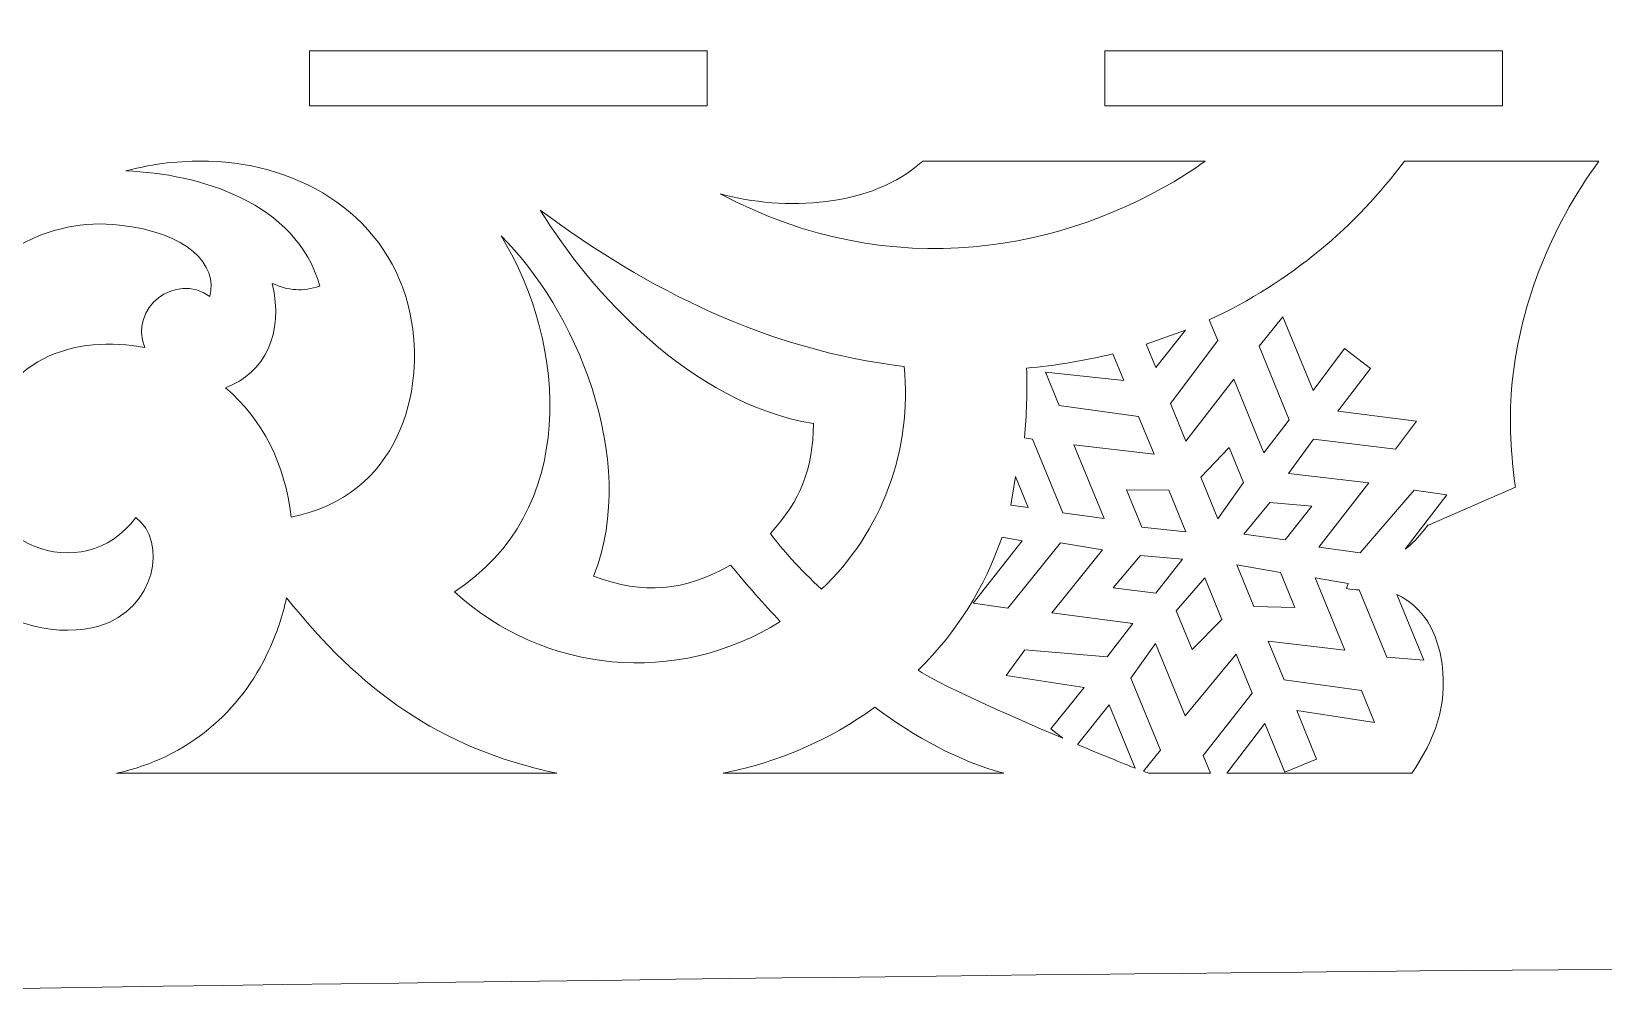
# Model space of a CAD drawing. Header units: centimetres. Extents: x -58 to 67, y -35 to 41.
# Drawn here: x 24.62 to 41.71, y -35.48 to -24.9 of the extents above; entities that cross this region are included whole.
import ezdxf

# ---------------------------------------------------------------- set-up
doc = ezdxf.new("R2010")
doc.units = ezdxf.units.CM
doc.header["$MEASUREMENT"] = 0
doc.layers.add('layer 1', color=7, linetype='Continuous')

msp = doc.modelspace()

# ---------------------------------------------------------------- linework, layer by layer
at = {"layer": 'layer 1', "color": 142, "lineweight": 9}
for points, knots in [([(5.43129, -12.08529), (5.43129, -12.08529), (5.43129, -12.94904), (5.43129, -12.94904), (5.43129, -12.94904), (4.04883, -14.26487), (3.24731, -15.58398), (2.91299, -16.99437), (2.91299, -16.99437), (2.4477, -18.95741), (2.90592, -20.98047), (3.97769, -23.32734), (3.97769, -23.32734), (4.09787, -23.59049), (4.18625, -23.834), (4.24671, -24.05844), (4.24671, -24.05844), (4.24671, -24.05844), (3.93897, -24.45935), (3.93897, -24.45935), (3.93897, -24.45935), (3.93897, -24.45935), (3.58428, -24.51251), (3.58428, -24.51251), (3.58428, -24.51251), (3.58428, -24.51251), (3.91095, -24.0707), (3.91095, -24.0707), (3.91095, -24.0707), (3.91095, -24.0707), (3.76946, -23.9568), (3.76946, -23.9568), (3.76946, -23.9568), (3.76946, -23.9568), (3.32888, -24.54009), (3.32888, -24.54009), (3.32888, -24.54009), (3.27309, -24.4058), (3.25028, -24.32603), (3.07554, -24.21363), (3.07554, -24.21363), (3.07554, -24.21363), (3.74495, -23.93559), (3.74495, -23.93559), (3.74495, -23.93559), (3.74495, -23.93559), (3.67821, -23.77493), (3.67821, -23.77493), (3.67821, -23.77493), (3.67821, -23.77493), (3.17339, -23.97677), (3.17339, -23.97677), (3.17339, -23.97677), (3.17339, -23.97677), (3.31427, -23.6357), (3.31427, -23.6357), (3.31427, -23.6357), (3.31427, -23.6357), (3.82301, -23.42438), (3.82301, -23.42438), (3.82301, -23.42438), (3.82301, -23.42438), (3.74289, -23.26928), (3.74289, -23.26928), (3.74289, -23.26928), (3.74289, -23.26928), (3.4121, -23.39885), (3.4121, -23.39885), (3.4121, -23.39885), (3.4121, -23.39885), (3.52169, -23.13354), (3.52169, -23.13354), (3.52169, -23.13354), (3.52169, -23.13354), (3.36062, -23.06702), (3.36062, -23.06702), (3.36062, -23.06702), (3.36062, -23.06702), (3.25103, -23.33229), (3.25103, -23.33229), (3.25103, -23.33229), (3.25103, -23.33229), (3.10809, -23.00708), (3.10809, -23.00708), (3.10809, -23.00708), (3.10809, -23.00708), (2.94188, -23.06042), (2.94188, -23.06042), (2.94188, -23.06042), (2.94188, -23.06042), (3.1532, -23.56916), (3.1532, -23.56916), (3.1532, -23.56916), (3.1532, -23.56916), (3.01232, -23.91024), (3.01232, -23.91024), (3.01232, -23.91024), (3.01232, -23.91024), (2.79708, -23.41098), (2.79708, -23.41098), (2.79708, -23.41098), (2.79708, -23.41098), (2.63643, -23.4777), (2.63643, -23.4777), (2.63643, -23.4777), (2.63643, -23.4777), (2.91447, -24.14711), (2.91447, -24.14711), (2.91447, -24.14711), (2.91447, -24.14711), (2.88213, -24.14484), (2.88213, -24.14484), (2.88213, -24.14484), (2.7543, -24.11423), (2.62845, -24.13248), (2.5046, -24.19964), (2.5046, -24.19964), (2.5046, -24.19964), (2.59461, -23.47152), (2.59461, -23.47152), (2.59461, -23.47152), (2.59461, -23.47152), (2.41398, -23.45237), (2.41398, -23.45237), (2.41398, -23.45237), (2.41398, -23.45237), (2.34311, -23.99984), (2.34311, -23.99984), (2.34311, -23.99984), (2.34311, -23.99984), (2.11985, -23.70797), (2.11985, -23.70797), (2.11985, -23.70797), (2.11985, -23.70797), (2.20019, -23.16443), (2.20019, -23.16443), (2.20019, -23.16443), (2.20019, -23.16443), (2.02346, -23.13579), (2.02346, -23.13579), (2.02346, -23.13579), (2.02346, -23.13579), (1.97177, -23.50263), (1.97177, -23.50263), (1.97177, -23.50263), (1.97177, -23.50263), (1.7897, -23.27214), (1.7897, -23.27214), (1.7897, -23.27214), (1.7897, -23.27214), (1.65519, -23.38295), (1.65519, -23.38295), (1.65519, -23.38295), (1.65519, -23.38295), (1.82778, -23.60951), (1.82778, -23.60951), (1.82778, -23.60951), (1.82778, -23.60951), (1.46096, -23.55783), (1.46096, -23.55783), (1.46096, -23.55783), (1.46096, -23.55783), (1.45128, -23.74236), (1.45128, -23.74236), (1.45128, -23.74236), (1.45128, -23.74236), (1.97588, -23.81486), (1.97588, -23.81486), (1.97588, -23.81486), (1.97588, -23.81486), (2.21253, -24.10118), (2.21253, -24.10118), (2.21253, -24.10118), (2.21253, -24.10118), (1.66118, -24.03978), (1.66118, -24.03978), (1.66118, -24.03978), (1.66118, -24.03978), (1.64591, -24.21095), (1.64591, -24.21095), (1.64591, -24.21095), (1.64591, -24.21095), (2.36063, -24.30651), (2.36063, -24.30651), (2.36063, -24.30651), (2.33448, -24.36977), (2.27367, -24.38355), (2.24447, -24.48036), (2.24447, -24.48036), (2.24447, -24.48036), (2.20409, -24.6855), (2.20409, -24.6855), (2.20409, -24.6855), (2.20409, -24.6855), (1.63026, -24.24885), (1.63026, -24.24885), (1.63026, -24.24885), (1.63026, -24.24885), (1.51637, -24.39035), (1.51637, -24.39035), (1.51637, -24.39035), (1.51637, -24.39035), (1.95425, -24.72648), (1.95425, -24.72648), (1.95425, -24.72648), (1.95425, -24.72648), (1.58063, -24.7718), (1.58063, -24.7718), (1.58063, -24.7718), (1.58063, -24.7718), (1.16169, -24.44348), (1.16169, -24.44348), (1.16169, -24.44348), (1.16169, -24.44348), (1.0383, -24.58106), (1.0383, -24.58106), (1.0383, -24.58106), (1.0383, -24.58106), (1.33077, -24.81278), (1.33077, -24.81278), (1.33077, -24.81278), (1.33077, -24.81278), (1.05251, -24.84201), (1.05251, -24.84201), (1.05251, -24.84201), (1.05251, -24.84201), (1.06571, -25.02492), (1.06571, -25.02492), (1.06571, -25.02492), (1.06571, -25.02492), (1.35735, -24.99014), (1.35735, -24.99014), (1.35735, -24.99014), (1.35735, -24.99014), (1.13901, -25.27703), (1.13901, -25.27703), (1.13901, -25.27703), (1.13901, -25.27703), (1.28444, -25.38146), (1.28444, -25.38146), (1.28444, -25.38146), (1.28444, -25.38146), (1.60718, -24.94913), (1.60718, -24.94913), (1.60718, -24.94913), (1.60718, -24.94913), (1.97133, -24.89991), (1.97133, -24.89991), (1.97133, -24.89991), (1.97133, -24.89991), (1.63521, -25.33779), (1.63521, -25.33779), (1.63521, -25.33779), (1.63521, -25.33779), (1.78061, -25.44222), (1.78061, -25.44222), (1.78061, -25.44222), (1.78061, -25.44222), (2.2323, -24.88569), (2.2323, -24.88569), (2.2323, -24.88569), (2.27267, -25.02068), (2.35526, -25.12503), (2.48007, -25.19879), (2.48007, -25.19879), (2.48007, -25.19879), (1.81068, -25.47683), (1.81068, -25.47683), (1.81068, -25.47683), (1.81068, -25.47683), (1.88133, -25.628), (1.88133, -25.628), (1.88133, -25.628), (1.88133, -25.628), (2.38616, -25.42616), (2.38616, -25.42616), (2.38616, -25.42616), (2.38616, -25.42616), (2.24526, -25.76726), (2.24526, -25.76726), (2.24526, -25.76726), (2.24526, -25.76726), (1.73784, -25.97541), (1.73784, -25.97541), (1.73784, -25.97541), (1.73784, -25.97541), (1.81013, -26.13731), (1.81013, -26.13731), (1.81013, -26.13731), (1.6784, -26.08113), (1.55586, -26.00988), (1.44662, -25.92353), (1.44662, -25.92353), (1.06373, -25.62093), (0.85829, -25.06415), (1.06811, -24.23106), (1.06811, -24.23106), (1.49372, -22.54124), (0.97635, -20.85405), (-0.15877, -19.61165), (-0.15877, -19.61165), (-1.18989, -18.48308), (-2.7636, -17.70882), (-4.31565, -17.92349), (-4.31565, -17.92349), (-7.79668, -18.40493), (-9.24429, -21.31622), (-8.83914, -24.61244), (-8.83914, -24.61244), (-8.76762, -25.19432), (-8.63895, -25.79058), (-8.45581, -26.38944), (-8.45581, -26.38944), (-9.32287, -26.54199), (-10.1245, -27.08285), (-10.44303, -28.05039), (-10.44303, -28.05039), (-10.61991, -28.59135), (-10.55085, -29.34086), (-10.05697, -29.82942), (-10.05697, -29.82942), (-9.64831, -30.1788), (-9.14467, -30.21098), (-8.74972, -29.82942), (-8.74972, -29.82942), (-8.31081, -29.37609), (-8.66104, -28.59135), (-9.27132, -28.66839), (-9.27132, -28.66839), (-9.4074, -28.20701), (-9.09997, -27.97131), (-8.66506, -27.92906), (-8.66506, -27.92906), (-8.29837, -27.8979), (-7.84024, -28.16391), (-7.35043, -28.92669), (-7.35043, -28.92669), (-7.28625, -29.03841), (-7.22029, -29.1482), (-7.15305, -29.25807), (-7.15305, -29.25807), (-5.47218, -31.97264), (-2.89687, -33.564), (1.50071, -34.44005), (1.50071, -34.44005), (6.08923, -35.35413), (12.73891, -35.48289), (22.63237, -35.33481), (22.63237, -35.33481), (37.79445, -35.10788), (45.40599, -35.04468), (57.49909, -35.04468), (57.49909, -35.04468), (58.05835, -35.04468), (58.57047, -34.93656), (59.03277, -34.74155), (59.03277, -34.74155), (59.03277, -34.74155), (59.2081, -34.74192), (59.2081, -34.74192), (59.2081, -34.74192), (59.2081, -34.71803), (59.21893, -34.68593), (59.23942, -34.64684), (59.23942, -34.64684), (60.31494, -34.11563), (61.09996, -33.10052), (61.557, -31.89684), (61.557, -31.89684), (62.73894, -28.78406), (61.63878, -24.37314), (57.65487, -24.10205), (57.65487, -24.10205), (55.90507, -23.98299), (55.02882, -24.33045), (54.1813, -24.76259), (54.1813, -24.76259), (54.1813, -24.76259), (54.1813, -16.79024), (54.1813, -16.79024), (54.1813, -16.79024), (56.40298, -16.85825), (58.86766, -15.24398), (59.72997, -13.41866), (59.72997, -13.41866), (60.58512, -11.60844), (60.47256, -9.15066), (59.92959, -7.20984), (59.92959, -7.20984), (60.16689, -7.28477), (60.41587, -7.32509), (60.66915, -7.33368), (60.66915, -7.33368), (62.16928, -7.44525), (63.40029, -6.52644), (64.03438, -5.27574), (64.03438, -5.27574), (65.01763, -3.33641), (64.22623, -0.49721), (62.7085, 0.88036), (62.7085, 0.88036), (62.63077, 0.94921), (62.55208, 1.01245), (62.47212, 1.07193), (62.47212, 1.07193), (62.21142, 1.29019), (61.92664, 1.48051), (61.62316, 1.62787), (61.62316, 1.62787), (60.09532, 2.38081), (58.03099, 2.25483), (56.40118, 1.26771), (56.40118, 1.26771), (54.77173, 0.28117), (53.58118, -1.56915), (52.90281, -3.28952), (52.90281, -3.28952), (52.2256, -5.00778), (52.06923, -6.60146), (51.70762, -7.84485), (51.70762, -7.84485), (51.34459, -9.09096), (50.78643, -9.9842), (50.14068, -10.47411), (50.14068, -10.47411), (49.60087, -10.8938), (49.00575, -11.02071), (48.56623, -10.7057), (48.56623, -10.7057), (48.56623, -10.7057), (48.56635, -10.70547), (48.56635, -10.70547), (48.56635, -10.70547), (49.02655, -9.84258), (48.43813, -9.26309), (47.85469, -9.32193), (47.85469, -9.32193), (45.61288, -9.08865), (42.26947, -15.314), (40.05972, -16.62534), (40.05972, -16.62534), (37.83157, -17.94761), (36.92578, -18.08474), (34.78605, -17.03997), (34.78605, -17.03997), (35.83774, -17.30678), (37.405, -17.14028), (37.74405, -15.98343), (37.74405, -15.98343), (37.46658, -15.89805), (37.20087, -15.87084), (36.9123, -15.89805), (36.9123, -15.89805), (37.4302, -15.37887), (37.64371, -14.63798), (37.38213, -13.98246), (37.38213, -13.98246), (37.19413, -13.51137), (36.94266, -13.40523), (36.63018, -13.2968), (36.63018, -13.2968), (35.50251, -12.90552), (35.13856, -14.61423), (36.34393, -14.63078), (36.34393, -14.63078), (36.3715, -15.0833), (36.04594, -15.47069), (35.55096, -15.69801), (35.55096, -15.69801), (34.96677, -15.97491), (34.15381, -16.02294), (33.18892, -15.78333), (33.18892, -15.78333), (32.22643, -15.54378), (31.11781, -15.01017), (29.71542, -14.81009), (29.71542, -14.81009), (28.49005, -14.63547), (27.04105, -14.70837), (25.82107, -15.26156), (25.82107, -15.26156), (25.82107, -15.26156), (25.82052, -15.26174), (25.82052, -15.26174), (25.82052, -15.26174), (24.59784, -15.65828), (22.05303, -16.98702), (20.31132, -16.63922), (20.31132, -16.63922), (18.24535, -16.22199), (15.79969, -14.80928), (14.47755, -11.95217), (14.47755, -11.95217), (15.3144, -13.1127), (16.98903, -14.28486), (18.20086, -13.43106), (18.20086, -13.43106), (17.99146, -13.11006), (17.74956, -12.85658), (17.44381, -12.63734), (17.44381, -12.63734), (18.34903, -12.56609), (19.12165, -12.01622), (19.36, -11.14545), (19.36, -11.14545), (19.53129, -10.51964), (19.36329, -10.20029), (19.13677, -9.8267), (19.13677, -9.8267), (18.31927, -8.47842), (16.66449, -9.8562), (17.84284, -10.90055), (17.84284, -10.90055), (17.52709, -11.37114), (16.91182, -11.47623), (16.25046, -11.27865), (16.25046, -11.27865), (15.46339, -11.05401), (14.62378, -10.40814), (13.85209, -9.3485), (13.85209, -9.3485), (13.08274, -8.29097), (12.3919, -6.81827), (11.158, -5.42453), (11.158, -5.42453), (9.92229, -4.02921), (8.15002, -2.70443), (6.24871, -2.37762), (6.24871, -2.37762), (4.34683, -2.05041), (2.31921, -2.71701), (1.10553, -4.02399), (1.10553, -4.02399), (-0.0592, -5.26413), (-0.67417, -6.81101), (-0.14523, -9.23612), (-0.14523, -9.23612), (0.38372, -11.66126), (2.28615, -13.31616), (5.06206, -12.27666), (5.06206, -12.27666), (5.18973, -12.221), (5.31321, -12.1572), (5.43129, -12.08529)], [0, 0, 0, 0, 0.00729927, 0.00729927, 0.00729927, 0.00729927, 0.01459854, 0.01459854, 0.01459854, 0.01459854, 0.02189781, 0.02189781, 0.02189781, 0.02189781, 0.02919708, 0.02919708, 0.02919708, 0.02919708, 0.03649635, 0.03649635, 0.03649635, 0.03649635, 0.04379562, 0.04379562, 0.04379562, 0.04379562, 0.05109489, 0.05109489, 0.05109489, 0.05109489, 0.05839416, 0.05839416, 0.05839416, 0.05839416, 0.06569343, 0.06569343, 0.06569343, 0.06569343, 0.0729927, 0.0729927, 0.0729927, 0.0729927, 0.08029197, 0.08029197, 0.08029197, 0.08029197, 0.08759124, 0.08759124, 0.08759124, 0.08759124, 0.09489051, 0.09489051, 0.09489051, 0.09489051, 0.10218978, 0.10218978, 0.10218978, 0.10218978, 0.10948905, 0.10948905, 0.10948905, 0.10948905, 0.11678832, 0.11678832, 0.11678832, 0.11678832, 0.12408759, 0.12408759, 0.12408759, 0.12408759, 0.13138686, 0.13138686, 0.13138686, 0.13138686, 0.13868613, 0.13868613, 0.13868613, 0.13868613, 0.1459854, 0.1459854, 0.1459854, 0.1459854, 0.15328467, 0.15328467, 0.15328467, 0.15328467, 0.16058394, 0.16058394, 0.16058394, 0.16058394, 0.16788321, 0.16788321, 0.16788321, 0.16788321, 0.17518248, 0.17518248, 0.17518248, 0.17518248, 0.18248175, 0.18248175, 0.18248175, 0.18248175, 0.18978102, 0.18978102, 0.18978102, 0.18978102, 0.19708029, 0.19708029, 0.19708029, 0.19708029, 0.20437956, 0.20437956, 0.20437956, 0.20437956, 0.21167883, 0.21167883, 0.21167883, 0.21167883, 0.2189781, 0.2189781, 0.2189781, 0.2189781, 0.22627737, 0.22627737, 0.22627737, 0.22627737, 0.23357664, 0.23357664, 0.23357664, 0.23357664, 0.24087591, 0.24087591, 0.24087591, 0.24087591, 0.24817518, 0.24817518, 0.24817518, 0.24817518, 0.25547445, 0.25547445, 0.25547445, 0.25547445, 0.26277372, 0.26277372, 0.26277372, 0.26277372, 0.27007299, 0.27007299, 0.27007299, 0.27007299, 0.27737226, 0.27737226, 0.27737226, 0.27737226, 0.28467153, 0.28467153, 0.28467153, 0.28467153, 0.2919708, 0.2919708, 0.2919708, 0.2919708, 0.29927007, 0.29927007, 0.29927007, 0.29927007, 0.30656934, 0.30656934, 0.30656934, 0.30656934, 0.31386861, 0.31386861, 0.31386861, 0.31386861, 0.32116788, 0.32116788, 0.32116788, 0.32116788, 0.32846715, 0.32846715, 0.32846715, 0.32846715, 0.33576642, 0.33576642, 0.33576642, 0.33576642, 0.34306569, 0.34306569, 0.34306569, 0.34306569, 0.35036496, 0.35036496, 0.35036496, 0.35036496, 0.35766423, 0.35766423, 0.35766423, 0.35766423, 0.3649635, 0.3649635, 0.3649635, 0.3649635, 0.37226277, 0.37226277, 0.37226277, 0.37226277, 0.37956204, 0.37956204, 0.37956204, 0.37956204, 0.38686131, 0.38686131, 0.38686131, 0.38686131, 0.39416058, 0.39416058, 0.39416058, 0.39416058, 0.40145985, 0.40145985, 0.40145985, 0.40145985, 0.40875912, 0.40875912, 0.40875912, 0.40875912, 0.41605839, 0.41605839, 0.41605839, 0.41605839, 0.42335766, 0.42335766, 0.42335766, 0.42335766, 0.43065693, 0.43065693, 0.43065693, 0.43065693, 0.4379562, 0.4379562, 0.4379562, 0.4379562, 0.44525547, 0.44525547, 0.44525547, 0.44525547, 0.45255474, 0.45255474, 0.45255474, 0.45255474, 0.45985401, 0.45985401, 0.45985401, 0.45985401, 0.46715328, 0.46715328, 0.46715328, 0.46715328, 0.47445255, 0.47445255, 0.47445255, 0.47445255, 0.48175182, 0.48175182, 0.48175182, 0.48175182, 0.48905109, 0.48905109, 0.48905109, 0.48905109, 0.49635036, 0.49635036, 0.49635036, 0.49635036, 0.50364964, 0.50364964, 0.50364964, 0.50364964, 0.51094891, 0.51094891, 0.51094891, 0.51094891, 0.51824818, 0.51824818, 0.51824818, 0.51824818, 0.52554745, 0.52554745, 0.52554745, 0.52554745, 0.53284672, 0.53284672, 0.53284672, 0.53284672, 0.54014599, 0.54014599, 0.54014599, 0.54014599, 0.54744526, 0.54744526, 0.54744526, 0.54744526, 0.55474453, 0.55474453, 0.55474453, 0.55474453, 0.5620438, 0.5620438, 0.5620438, 0.5620438, 0.56934307, 0.56934307, 0.56934307, 0.56934307, 0.57664234, 0.57664234, 0.57664234, 0.57664234, 0.58394161, 0.58394161, 0.58394161, 0.58394161, 0.59124088, 0.59124088, 0.59124088, 0.59124088, 0.59854015, 0.59854015, 0.59854015, 0.59854015, 0.60583942, 0.60583942, 0.60583942, 0.60583942, 0.61313869, 0.61313869, 0.61313869, 0.61313869, 0.62043796, 0.62043796, 0.62043796, 0.62043796, 0.62773723, 0.62773723, 0.62773723, 0.62773723, 0.6350365, 0.6350365, 0.6350365, 0.6350365, 0.64233577, 0.64233577, 0.64233577, 0.64233577, 0.64963504, 0.64963504, 0.64963504, 0.64963504, 0.65693431, 0.65693431, 0.65693431, 0.65693431, 0.66423358, 0.66423358, 0.66423358, 0.66423358, 0.67153285, 0.67153285, 0.67153285, 0.67153285, 0.67883212, 0.67883212, 0.67883212, 0.67883212, 0.68613139, 0.68613139, 0.68613139, 0.68613139, 0.69343066, 0.69343066, 0.69343066, 0.69343066, 0.70072993, 0.70072993, 0.70072993, 0.70072993, 0.7080292, 0.7080292, 0.7080292, 0.7080292, 0.71532847, 0.71532847, 0.71532847, 0.71532847, 0.72262774, 0.72262774, 0.72262774, 0.72262774, 0.72992701, 0.72992701, 0.72992701, 0.72992701, 0.73722628, 0.73722628, 0.73722628, 0.73722628, 0.74452555, 0.74452555, 0.74452555, 0.74452555, 0.75182482, 0.75182482, 0.75182482, 0.75182482, 0.75912409, 0.75912409, 0.75912409, 0.75912409, 0.76642336, 0.76642336, 0.76642336, 0.76642336, 0.77372263, 0.77372263, 0.77372263, 0.77372263, 0.7810219, 0.7810219, 0.7810219, 0.7810219, 0.78832117, 0.78832117, 0.78832117, 0.78832117, 0.79562044, 0.79562044, 0.79562044, 0.79562044, 0.80291971, 0.80291971, 0.80291971, 0.80291971, 0.81021898, 0.81021898, 0.81021898, 0.81021898, 0.81751825, 0.81751825, 0.81751825, 0.81751825, 0.82481752, 0.82481752, 0.82481752, 0.82481752, 0.83211679, 0.83211679, 0.83211679, 0.83211679, 0.83941606, 0.83941606, 0.83941606, 0.83941606, 0.84671533, 0.84671533, 0.84671533, 0.84671533, 0.8540146, 0.8540146, 0.8540146, 0.8540146, 0.86131387, 0.86131387, 0.86131387, 0.86131387, 0.86861314, 0.86861314, 0.86861314, 0.86861314, 0.87591241, 0.87591241, 0.87591241, 0.87591241, 0.88321168, 0.88321168, 0.88321168, 0.88321168, 0.89051095, 0.89051095, 0.89051095, 0.89051095, 0.89781022, 0.89781022, 0.89781022, 0.89781022, 0.90510949, 0.90510949, 0.90510949, 0.90510949, 0.91240876, 0.91240876, 0.91240876, 0.91240876, 0.91970803, 0.91970803, 0.91970803, 0.91970803, 0.9270073, 0.9270073, 0.9270073, 0.9270073, 0.93430657, 0.93430657, 0.93430657, 0.93430657, 0.94160584, 0.94160584, 0.94160584, 0.94160584, 0.94890511, 0.94890511, 0.94890511, 0.94890511, 0.95620438, 0.95620438, 0.95620438, 0.95620438, 0.96350365, 0.96350365, 0.96350365, 0.96350365, 0.97080292, 0.97080292, 0.97080292, 0.97080292, 0.97810219, 0.97810219, 0.97810219, 0.97810219, 0.98540146, 0.98540146, 0.98540146, 0.98540146, 1, 1, 1, 1]), ([(31.96767, -25.11017), (31.96767, -25.11017), (29.70726, -25.11017), (29.70726, -25.11017), (29.70726, -25.11017), (29.70726, -25.11017), (27.64494, -25.11017), (27.64494, -25.11017), (27.64494, -25.11017), (27.64494, -25.11017), (27.64494, -25.71017), (27.64494, -25.71017), (27.64494, -25.71017), (27.64494, -25.71017), (31.96767, -25.71017), (31.96767, -25.71017), (31.96767, -25.71017), (31.96767, -25.71017), (31.96767, -25.11017), (31.96767, -25.11017)], [0, 0, 0, 0, 0.16666667, 0.16666667, 0.16666667, 0.16666667, 0.33333333, 0.33333333, 0.33333333, 0.33333333, 0.5, 0.5, 0.5, 0.5, 0.66666667, 0.66666667, 0.66666667, 0.66666667, 1, 1, 1, 1]), ([(40.61313, -25.11017), (40.61313, -25.11017), (40.09825, -25.11017), (40.09825, -25.11017), (40.09825, -25.11017), (40.09825, -25.11017), (38.4562, -25.11017), (38.4562, -25.11017), (38.4562, -25.11017), (38.4562, -25.11017), (36.2904, -25.11017), (36.2904, -25.11017), (36.2904, -25.11017), (36.2904, -25.11017), (36.2904, -25.71017), (36.2904, -25.71017), (36.2904, -25.71017), (36.2904, -25.71017), (40.61313, -25.71017), (40.61313, -25.71017), (40.61313, -25.71017), (40.61313, -25.71017), (40.61313, -25.11017), (40.61313, -25.11017)], [0, 0, 0, 0, 0.14285714, 0.14285714, 0.14285714, 0.14285714, 0.28571429, 0.28571429, 0.28571429, 0.28571429, 0.42857143, 0.42857143, 0.42857143, 0.42857143, 0.57142857, 0.57142857, 0.57142857, 0.57142857, 0.71428571, 0.71428571, 0.71428571, 0.71428571, 1, 1, 1, 1]), ([(26.54403, -26.31017), (26.21458, -26.31017), (25.97797, -26.32935), (25.64698, -26.41809), (25.64698, -26.41809), (26.43745, -26.44437), (27.50554, -26.75816), (27.75525, -27.6702), (27.75525, -27.6702), (27.57, -27.73253), (27.41472, -27.72017), (27.23724, -27.63981), (27.23724, -27.63981), (27.36828, -28.18754), (27.15673, -28.6121), (26.73156, -28.77494), (26.73156, -28.77494), (27.13909, -29.12552), (27.37714, -29.60574), (27.44308, -30.18212), (27.44308, -30.18212), (28.61179, -29.95436), (28.91205, -28.81715), (28.73868, -27.97575), (28.73868, -27.97575), (28.51828, -26.91602), (27.55945, -26.33721), (26.54403, -26.31017)], [0, 0, 0, 0, 0.125, 0.125, 0.125, 0.125, 0.25, 0.25, 0.25, 0.25, 0.375, 0.375, 0.375, 0.375, 0.5, 0.5, 0.5, 0.5, 0.625, 0.625, 0.625, 0.625, 0.75, 0.75, 0.75, 0.75, 1, 1, 1, 1]), ([(37.37934, -26.31017), (37.37934, -26.31017), (34.31082, -26.31017), (34.31082, -26.31017), (34.31082, -26.31017), (33.75415, -26.8164), (32.80371, -26.8589), (32.10897, -26.66543), (32.10897, -26.66543), (33.99124, -27.67431), (35.88178, -27.26364), (37.15981, -26.46035), (37.15981, -26.46035), (37.23621, -26.41209), (37.30923, -26.36193), (37.37934, -26.31017)], [0, 0, 0, 0, 0.2, 0.2, 0.2, 0.2, 0.4, 0.4, 0.4, 0.4, 0.6, 0.6, 0.6, 0.6, 1, 1, 1, 1]), ([(41.66091, -26.31017), (41.66091, -26.31017), (39.54645, -26.31017), (39.54645, -26.31017), (39.54645, -26.31017), (39.02298, -27.01605), (38.3119, -27.6245), (37.42455, -28.03638), (37.42455, -28.03638), (37.42455, -28.03638), (37.51624, -28.2597), (37.51624, -28.2597), (37.51624, -28.2597), (37.51624, -28.2597), (37.00392, -28.94676), (37.00392, -28.94676), (37.00392, -28.94676), (37.00392, -28.94676), (37.17139, -29.35461), (37.17139, -29.35461), (37.17139, -29.35461), (37.17139, -29.35461), (37.68994, -28.68273), (37.68994, -28.68273), (37.68994, -28.68273), (37.68994, -28.68273), (38.01868, -29.48339), (38.01868, -29.48339), (38.01868, -29.48339), (38.01868, -29.48339), (38.2944, -29.12303), (38.2944, -29.12303), (38.2944, -29.12303), (38.2944, -29.12303), (37.96566, -28.32237), (37.96566, -28.32237), (37.96566, -28.32237), (37.96566, -28.32237), (38.22358, -28.00461), (38.22358, -28.00461), (38.22358, -28.00461), (38.22358, -28.00461), (38.55234, -28.80527), (38.55234, -28.80527), (38.55234, -28.80527), (38.55234, -28.80527), (38.89389, -28.34727), (38.89389, -28.34727), (38.89389, -28.34727), (38.89389, -28.34727), (39.17794, -28.56608), (39.17794, -28.56608), (39.17794, -28.56608), (39.17794, -28.56608), (38.82126, -29.03028), (38.82126, -29.03028), (38.82126, -29.03028), (38.82126, -29.03028), (39.67746, -29.13773), (39.67746, -29.13773), (39.67746, -29.13773), (39.67746, -29.13773), (39.44974, -29.44308), (39.44974, -29.44308), (39.44974, -29.44308), (39.44974, -29.44308), (38.55714, -29.33291), (38.55714, -29.33291), (38.55714, -29.33291), (38.55714, -29.33291), (38.2876, -29.7084), (38.2876, -29.7084), (38.2876, -29.7084), (38.2876, -29.7084), (39.15892, -29.80964), (39.15892, -29.80964), (39.15892, -29.80964), (39.15892, -29.80964), (38.61636, -30.50906), (38.61636, -30.50906), (38.61636, -30.50906), (38.61636, -30.50906), (39.06576, -30.57168), (39.06576, -30.57168), (39.06576, -30.57168), (39.06576, -30.57168), (39.65092, -29.8901), (39.65092, -29.8901), (39.65092, -29.8901), (39.65092, -29.8901), (40.00623, -29.93841), (40.00623, -29.93841), (40.00623, -29.93841), (40.00623, -29.93841), (39.55426, -30.53238), (39.55426, -30.53238), (39.55426, -30.53238), (39.69459, -30.41663), (39.68008, -30.41607), (39.80329, -30.26673), (39.80329, -30.26673), (39.80329, -30.26673), (39.80622, -30.26858), (39.80622, -30.26858), (39.80622, -30.26858), (39.80622, -30.26858), (40.75281, -29.85804), (40.75281, -29.85804), (40.75281, -29.85804), (40.70482, -29.5241), (40.68256, -29.12277), (40.71046, -28.79088), (40.71046, -28.79088), (40.78138, -27.92195), (41.12775, -27.03864), (41.66091, -26.31017)], [0, 0, 0, 0, 0.03333333, 0.03333333, 0.03333333, 0.03333333, 0.06666667, 0.06666667, 0.06666667, 0.06666667, 0.1, 0.1, 0.1, 0.1, 0.13333333, 0.13333333, 0.13333333, 0.13333333, 0.16666667, 0.16666667, 0.16666667, 0.16666667, 0.2, 0.2, 0.2, 0.2, 0.23333333, 0.23333333, 0.23333333, 0.23333333, 0.26666667, 0.26666667, 0.26666667, 0.26666667, 0.3, 0.3, 0.3, 0.3, 0.33333333, 0.33333333, 0.33333333, 0.33333333, 0.36666667, 0.36666667, 0.36666667, 0.36666667, 0.4, 0.4, 0.4, 0.4, 0.43333333, 0.43333333, 0.43333333, 0.43333333, 0.46666667, 0.46666667, 0.46666667, 0.46666667, 0.5, 0.5, 0.5, 0.5, 0.53333333, 0.53333333, 0.53333333, 0.53333333, 0.56666667, 0.56666667, 0.56666667, 0.56666667, 0.6, 0.6, 0.6, 0.6, 0.63333333, 0.63333333, 0.63333333, 0.63333333, 0.66666667, 0.66666667, 0.66666667, 0.66666667, 0.7, 0.7, 0.7, 0.7, 0.73333333, 0.73333333, 0.73333333, 0.73333333, 0.76666667, 0.76666667, 0.76666667, 0.76666667, 0.8, 0.8, 0.8, 0.8, 0.83333333, 0.83333333, 0.83333333, 0.83333333, 0.86666667, 0.86666667, 0.86666667, 0.86666667, 0.9, 0.9, 0.9, 0.9, 0.93333333, 0.93333333, 0.93333333, 0.93333333, 1, 1, 1, 1]), ([(23.74671, -28.0221), (24.07513, -27.32544), (24.81172, -26.91957), (25.57681, -27.00603), (25.57681, -27.00603), (26.31621, -27.0864), (26.64906, -27.43835), (26.56027, -27.78254), (26.56027, -27.78254), (26.18103, -27.5151), (25.68157, -27.90567), (25.85286, -28.3385), (25.85286, -28.3385), (25.13251, -28.20039), (24.22605, -28.41288), (24.07488, -29.50559), (24.07488, -29.50559), (23.94432, -30.46758), (25.18366, -30.96687), (25.75585, -30.18626), (25.75585, -30.18626), (26.10175, -30.4416), (25.97659, -31.18631), (25.35289, -31.36721), (25.35289, -31.36721), (24.95409, -31.48421), (24.3189, -31.38786), (23.91801, -30.92669), (23.91801, -30.92669), (23.31043, -30.23466), (23.29839, -28.96094), (23.74671, -28.0221)], [0, 0, 0, 0, 0.11111111, 0.11111111, 0.11111111, 0.11111111, 0.22222222, 0.22222222, 0.22222222, 0.22222222, 0.33333333, 0.33333333, 0.33333333, 0.33333333, 0.44444444, 0.44444444, 0.44444444, 0.44444444, 0.55555556, 0.55555556, 0.55555556, 0.55555556, 0.66666667, 0.66666667, 0.66666667, 0.66666667, 0.77777778, 0.77777778, 0.77777778, 0.77777778, 1, 1, 1, 1]), ([(30.15195, -26.84267), (31.3147, -27.71592), (32.64882, -28.37186), (34.10635, -28.54358), (34.10635, -28.54358), (34.19917, -29.44734), (33.86638, -30.34497), (33.20955, -30.96687), (33.20955, -30.96687), (32.97376, -30.74531), (32.77203, -30.52991), (32.65492, -30.35886), (32.65492, -30.35886), (32.97943, -30.00488), (33.12082, -29.64879), (33.12082, -29.16552), (33.12082, -29.16552), (31.7886, -28.94396), (30.6978, -27.73253), (30.15195, -26.84267)], [0, 0, 0, 0, 0.16666667, 0.16666667, 0.16666667, 0.16666667, 0.33333333, 0.33333333, 0.33333333, 0.33333333, 0.5, 0.5, 0.5, 0.5, 0.66666667, 0.66666667, 0.66666667, 0.66666667, 1, 1, 1, 1]), ([(29.21853, -30.99314), (30.55696, -30.13577), (30.45996, -28.31843), (29.7268, -27.12452), (29.7268, -27.12452), (30.51465, -27.89744), (31.23804, -29.54012), (30.73242, -30.82413), (30.73242, -30.82413), (31.28239, -31.02716), (31.71171, -30.99314), (32.2215, -30.70305), (32.2215, -30.70305), (32.40313, -30.92669), (32.58268, -31.12814), (32.75964, -31.31727), (32.75964, -31.31727), (31.64101, -32.02163), (30.19011, -31.88663), (29.21853, -30.99314)], [0, 0, 0, 0, 0.16666667, 0.16666667, 0.16666667, 0.16666667, 0.33333333, 0.33333333, 0.33333333, 0.33333333, 0.5, 0.5, 0.5, 0.5, 0.66666667, 0.66666667, 0.66666667, 0.66666667, 1, 1, 1, 1]), ([(36.73908, -28.30172), (36.73908, -28.30172), (36.84265, -28.55396), (36.84265, -28.55396), (36.84265, -28.55396), (36.84265, -28.55396), (37.16658, -28.14849), (37.16658, -28.14849), (37.16658, -28.14849), (37.16658, -28.14849), (36.73908, -28.30172), (36.73908, -28.30172)], [0, 0, 0, 0, 0.25, 0.25, 0.25, 0.25, 0.5, 0.5, 0.5, 0.5, 1, 1, 1, 1]), ([(35.41434, -29.31993), (35.41434, -29.31993), (35.50321, -29.33343), (35.50321, -29.33343), (35.50321, -29.33343), (35.50321, -29.33343), (35.83197, -30.13409), (35.83197, -30.13409), (35.83197, -30.13409), (35.83197, -30.13409), (36.28137, -30.19673), (36.28137, -30.19673), (36.28137, -30.19673), (36.28137, -30.19673), (35.95261, -29.39606), (35.95261, -29.39606), (35.95261, -29.39606), (35.95261, -29.39606), (36.82393, -29.49731), (36.82393, -29.49731), (36.82393, -29.49731), (36.82393, -29.49731), (36.65644, -29.08941), (36.65644, -29.08941), (36.65644, -29.08941), (36.65644, -29.08941), (35.79403, -28.96686), (35.79403, -28.96686), (35.79403, -28.96686), (35.79403, -28.96686), (35.64517, -28.60428), (35.64517, -28.60428), (35.64517, -28.60428), (35.64517, -28.60428), (36.49518, -28.69664), (36.49518, -28.69664), (36.49518, -28.69664), (36.49518, -28.69664), (36.37591, -28.40619), (36.37591, -28.40619), (36.37591, -28.40619), (36.08215, -28.4778), (35.75134, -28.53704), (35.43853, -28.56161), (35.43853, -28.56161), (35.44704, -28.81886), (35.44057, -29.06961), (35.41434, -29.31993)], [0, 0, 0, 0, 0.07692308, 0.07692308, 0.07692308, 0.07692308, 0.15384615, 0.15384615, 0.15384615, 0.15384615, 0.23076923, 0.23076923, 0.23076923, 0.23076923, 0.30769231, 0.30769231, 0.30769231, 0.30769231, 0.38461538, 0.38461538, 0.38461538, 0.38461538, 0.46153846, 0.46153846, 0.46153846, 0.46153846, 0.53846154, 0.53846154, 0.53846154, 0.53846154, 0.61538462, 0.61538462, 0.61538462, 0.61538462, 0.69230769, 0.69230769, 0.69230769, 0.69230769, 0.76923077, 0.76923077, 0.76923077, 0.76923077, 0.84615385, 0.84615385, 0.84615385, 0.84615385, 1, 1, 1, 1]), ([(37.33267, -29.74742), (37.33267, -29.74742), (37.51875, -30.20063), (37.51875, -30.20063), (37.51875, -30.20063), (37.51875, -30.20063), (37.79719, -29.80386), (37.79719, -29.80386), (37.79719, -29.80386), (37.79719, -29.80386), (37.64209, -29.42615), (37.64209, -29.42615), (37.64209, -29.42615), (37.64209, -29.42615), (37.33267, -29.74742), (37.33267, -29.74742)], [0, 0, 0, 0, 0.2, 0.2, 0.2, 0.2, 0.4, 0.4, 0.4, 0.4, 0.6, 0.6, 0.6, 0.6, 1, 1, 1, 1]), ([(35.26861, -30.05124), (35.26861, -30.05124), (35.45539, -30.07689), (35.45539, -30.07689), (35.45539, -30.07689), (35.45539, -30.07689), (35.3175, -29.74106), (35.3175, -29.74106), (35.3175, -29.74106), (35.3175, -29.74106), (35.26861, -30.05124), (35.26861, -30.05124)], [0, 0, 0, 0, 0.25, 0.25, 0.25, 0.25, 0.5, 0.5, 0.5, 0.5, 1, 1, 1, 1]), ([(36.5242, -29.88519), (36.5242, -29.88519), (36.69166, -30.29307), (36.69166, -30.29307), (36.69166, -30.29307), (36.69166, -30.29307), (37.1713, -30.34331), (37.1713, -30.34331), (37.1713, -30.34331), (37.1713, -30.34331), (36.98521, -29.8901), (36.98521, -29.8901), (36.98521, -29.8901), (36.98521, -29.8901), (36.5242, -29.88519), (36.5242, -29.88519)], [0, 0, 0, 0, 0.2, 0.2, 0.2, 0.2, 0.4, 0.4, 0.4, 0.4, 0.6, 0.6, 0.6, 0.6, 1, 1, 1, 1]), ([(37.79928, -30.36789), (37.79928, -30.36789), (38.24871, -30.43055), (38.24871, -30.43055), (38.24871, -30.43055), (38.24871, -30.43055), (38.53953, -30.06396), (38.53953, -30.06396), (38.53953, -30.06396), (38.53953, -30.06396), (38.08122, -30.02264), (38.08122, -30.02264), (38.08122, -30.02264), (38.08122, -30.02264), (37.79928, -30.36789), (37.79928, -30.36789)], [0, 0, 0, 0, 0.2, 0.2, 0.2, 0.2, 0.4, 0.4, 0.4, 0.4, 0.6, 0.6, 0.6, 0.6, 1, 1, 1, 1]), ([(35.83294, -32.58744), (35.83294, -32.58744), (35.70171, -32.48259), (35.70171, -32.48259), (35.70171, -32.48259), (35.70171, -32.48259), (36.06457, -32.03349), (36.06457, -32.03349), (36.06457, -32.03349), (36.06457, -32.03349), (35.21728, -31.90472), (35.21728, -31.90472), (35.21728, -31.90472), (35.21728, -31.90472), (35.42098, -31.6269), (35.42098, -31.6269), (35.42098, -31.6269), (35.42098, -31.6269), (36.3163, -31.70064), (36.3163, -31.70064), (36.3163, -31.70064), (36.3163, -31.70064), (36.592, -31.34025), (36.592, -31.34025), (36.592, -31.34025), (36.592, -31.34025), (35.71452, -31.22391), (35.71452, -31.22391), (35.71452, -31.22391), (35.71452, -31.22391), (36.26326, -30.53958), (36.26326, -30.53958), (36.26326, -30.53958), (36.26326, -30.53958), (35.80765, -30.46184), (35.80765, -30.46184), (35.80765, -30.46184), (35.80765, -30.46184), (35.23489, -31.17368), (35.23489, -31.17368), (35.23489, -31.17368), (35.23489, -31.17368), (34.85832, -31.11647), (34.85832, -31.11647), (34.85832, -31.11647), (34.85832, -31.11647), (35.39196, -30.43835), (35.39196, -30.43835), (35.39196, -30.43835), (35.39196, -30.43835), (35.17177, -30.40149), (35.17177, -30.40149), (35.17177, -30.40149), (34.9798, -30.94968), (34.69353, -31.41348), (34.26166, -31.84643), (34.26166, -31.84643), (34.44582, -31.98006), (35.1985, -32.31738), (35.83294, -32.58744)], [0, 0, 0, 0, 0.0625, 0.0625, 0.0625, 0.0625, 0.125, 0.125, 0.125, 0.125, 0.1875, 0.1875, 0.1875, 0.1875, 0.25, 0.25, 0.25, 0.25, 0.3125, 0.3125, 0.3125, 0.3125, 0.375, 0.375, 0.375, 0.375, 0.4375, 0.4375, 0.4375, 0.4375, 0.5, 0.5, 0.5, 0.5, 0.5625, 0.5625, 0.5625, 0.5625, 0.625, 0.625, 0.625, 0.625, 0.6875, 0.6875, 0.6875, 0.6875, 0.75, 0.75, 0.75, 0.75, 0.8125, 0.8125, 0.8125, 0.8125, 0.875, 0.875, 0.875, 0.875, 1, 1, 1, 1]), ([(36.37921, -30.95097), (36.37921, -30.95097), (36.84375, -31.0074), (36.84375, -31.0074), (36.84375, -31.0074), (36.84375, -31.0074), (37.13458, -30.64082), (37.13458, -30.64082), (37.13458, -30.64082), (37.13458, -30.64082), (36.67626, -30.59951), (36.67626, -30.59951), (36.67626, -30.59951), (36.67626, -30.59951), (36.37921, -30.95097), (36.37921, -30.95097)], [0, 0, 0, 0, 0.2, 0.2, 0.2, 0.2, 0.4, 0.4, 0.4, 0.4, 0.6, 0.6, 0.6, 0.6, 1, 1, 1, 1]), ([(37.90956, -31.15236), (37.90956, -31.15236), (38.35545, -31.16348), (38.35545, -31.16348), (38.35545, -31.16348), (38.35545, -31.16348), (38.20038, -30.78581), (38.20038, -30.78581), (38.20038, -30.78581), (38.20038, -30.78581), (37.72345, -30.69918), (37.72345, -30.69918), (37.72345, -30.69918), (37.72345, -30.69918), (37.90956, -31.15236), (37.90956, -31.15236)], [0, 0, 0, 0, 0.2, 0.2, 0.2, 0.2, 0.4, 0.4, 0.4, 0.4, 0.6, 0.6, 0.6, 0.6, 1, 1, 1, 1]), ([(37.23753, -31.62249), (37.23753, -31.62249), (37.56208, -31.29506), (37.56208, -31.29506), (37.56208, -31.29506), (37.56208, -31.29506), (37.37599, -30.84185), (37.37599, -30.84185), (37.37599, -30.84185), (37.37599, -30.84185), (37.06386, -31.19951), (37.06386, -31.19951), (37.06386, -31.19951), (37.06386, -31.19951), (37.23753, -31.62249), (37.23753, -31.62249)], [0, 0, 0, 0, 0.2, 0.2, 0.2, 0.2, 0.4, 0.4, 0.4, 0.4, 0.6, 0.6, 0.6, 0.6, 1, 1, 1, 1]), ([(39.4627, -31.02246), (39.4627, -31.02246), (39.75571, -31.73606), (39.75571, -31.73606), (39.75571, -31.73606), (39.75571, -31.73606), (39.35511, -31.70633), (39.35511, -31.70633), (39.35511, -31.70633), (39.35511, -31.70633), (39.05358, -30.97197), (39.05358, -30.97197), (39.05358, -30.97197), (39.00864, -30.97268), (38.96307, -30.96761), (38.91612, -30.95681), (38.91612, -30.95681), (38.91612, -30.95681), (38.93403, -30.90395), (38.93403, -30.90395), (38.93403, -30.90395), (38.93403, -30.90395), (38.57694, -30.84303), (38.57694, -30.84303), (38.57694, -30.84303), (38.57694, -30.84303), (38.89951, -31.6286), (38.89951, -31.6286), (38.89951, -31.6286), (38.89951, -31.6286), (38.06461, -31.53005), (38.06461, -31.53005), (38.06461, -31.53005), (38.06461, -31.53005), (38.2383, -31.95303), (38.2383, -31.95303), (38.2383, -31.95303), (38.2383, -31.95303), (39.07939, -32.0667), (39.07939, -32.0667), (39.07939, -32.0667), (39.07939, -32.0667), (39.22206, -32.41415), (39.22206, -32.41415), (39.22206, -32.41415), (39.22206, -32.41415), (38.37477, -32.28539), (38.37477, -32.28539), (38.37477, -32.28539), (38.37477, -32.28539), (38.59188, -32.81414), (38.59188, -32.81414), (38.59188, -32.81414), (38.59188, -32.81414), (38.2444, -32.95683), (38.2444, -32.95683), (38.2444, -32.95683), (38.2444, -32.95683), (38.02729, -32.42807), (38.02729, -32.42807), (38.02729, -32.42807), (38.02729, -32.42807), (37.61674, -32.96765), (37.61674, -32.96765), (37.61674, -32.96765), (37.61674, -32.96765), (39.62643, -32.96765), (39.62643, -32.96765), (39.62643, -32.96765), (39.87822, -32.59305), (40.01343, -32.24886), (39.95511, -31.78202), (39.95511, -31.78202), (39.91249, -31.44498), (39.74497, -31.1468), (39.4627, -31.02246)], [0, 0, 0, 0, 0.05, 0.05, 0.05, 0.05, 0.1, 0.1, 0.1, 0.1, 0.15, 0.15, 0.15, 0.15, 0.2, 0.2, 0.2, 0.2, 0.25, 0.25, 0.25, 0.25, 0.3, 0.3, 0.3, 0.3, 0.35, 0.35, 0.35, 0.35, 0.4, 0.4, 0.4, 0.4, 0.45, 0.45, 0.45, 0.45, 0.5, 0.5, 0.5, 0.5, 0.55, 0.55, 0.55, 0.55, 0.6, 0.6, 0.6, 0.6, 0.65, 0.65, 0.65, 0.65, 0.7, 0.7, 0.7, 0.7, 0.75, 0.75, 0.75, 0.75, 0.8, 0.8, 0.8, 0.8, 0.85, 0.85, 0.85, 0.85, 0.9, 0.9, 0.9, 0.9, 1, 1, 1, 1]), ([(27.19905, -31.63518), (27.2848, -31.45137), (27.35074, -31.25813), (27.39253, -31.05962), (27.39253, -31.05962), (28.19695, -32.05977), (29.04103, -32.69406), (30.33306, -32.96765), (30.33306, -32.96765), (30.33306, -32.96765), (25.54641, -32.96765), (25.54641, -32.96765), (25.54641, -32.96765), (26.32447, -32.79455), (26.89254, -32.29935), (27.19905, -31.63518)], [0, 0, 0, 0, 0.2, 0.2, 0.2, 0.2, 0.4, 0.4, 0.4, 0.4, 0.6, 0.6, 0.6, 0.6, 1, 1, 1, 1]), ([(37.43676, -32.96765), (37.43676, -32.96765), (37.35717, -32.77383), (37.35717, -32.77383), (37.35717, -32.77383), (37.35717, -32.77383), (37.89081, -32.09571), (37.89081, -32.09571), (37.89081, -32.09571), (37.89081, -32.09571), (37.71715, -31.67271), (37.71715, -31.67271), (37.71715, -31.67271), (37.71715, -31.67271), (37.16218, -32.34194), (37.16218, -32.34194), (37.16218, -32.34194), (37.16218, -32.34194), (36.83964, -31.55637), (36.83964, -31.55637), (36.83964, -31.55637), (36.83964, -31.55637), (36.57013, -31.93181), (36.57013, -31.93181), (36.57013, -31.93181), (36.57013, -31.93181), (36.89266, -32.7174), (36.89266, -32.7174), (36.89266, -32.7174), (36.89266, -32.7174), (36.70846, -32.94594), (36.70846, -32.94594), (36.70846, -32.94594), (36.74181, -32.95829), (36.76411, -32.96588), (36.77284, -32.96765), (36.77284, -32.96765), (36.77284, -32.96765), (37.43676, -32.96765), (37.43676, -32.96765)], [0, 0, 0, 0, 0.09090909, 0.09090909, 0.09090909, 0.09090909, 0.18181818, 0.18181818, 0.18181818, 0.18181818, 0.27272727, 0.27272727, 0.27272727, 0.27272727, 0.36363636, 0.36363636, 0.36363636, 0.36363636, 0.45454545, 0.45454545, 0.45454545, 0.45454545, 0.54545455, 0.54545455, 0.54545455, 0.54545455, 0.63636364, 0.63636364, 0.63636364, 0.63636364, 0.72727273, 0.72727273, 0.72727273, 0.72727273, 0.81818182, 0.81818182, 0.81818182, 0.81818182, 1, 1, 1, 1]), ([(33.79005, -32.24886), (34.22671, -32.57484), (34.70092, -32.83604), (35.1904, -32.96765), (35.1904, -32.96765), (35.1904, -32.96765), (32.14098, -32.96765), (32.14098, -32.96765), (32.14098, -32.96765), (32.75191, -32.84088), (33.28182, -32.61522), (33.79005, -32.24886)], [0, 0, 0, 0, 0.25, 0.25, 0.25, 0.25, 0.5, 0.5, 0.5, 0.5, 1, 1, 1, 1]), ([(36.61945, -32.91189), (36.61945, -32.91189), (36.33622, -32.22207), (36.33622, -32.22207), (36.33622, -32.22207), (36.33622, -32.22207), (35.99367, -32.6555), (35.99367, -32.6555), (35.99367, -32.6555), (36.25132, -32.76401), (36.47731, -32.85633), (36.61945, -32.91189)], [0, 0, 0, 0, 0.25, 0.25, 0.25, 0.25, 0.5, 0.5, 0.5, 0.5, 1, 1, 1, 1])]:
    msp.add_open_spline(points, degree=3, knots=knots, dxfattribs=at)

doc.saveas('drawing.dxf')
